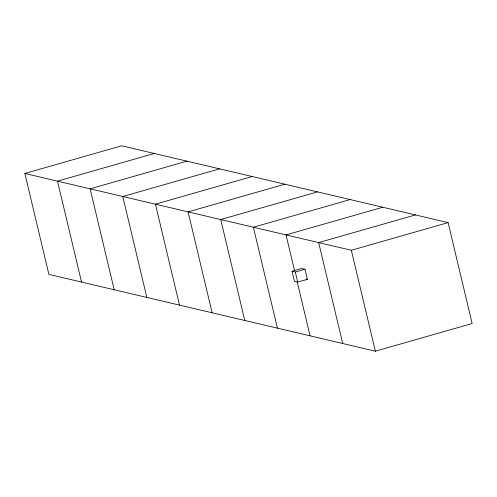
<?xml version="1.0" encoding="UTF-8"?>
<svg xmlns="http://www.w3.org/2000/svg" width="497" height="497" viewBox="0 0 497 497"><rect width="100%" height="100%" fill="white"/><g stroke="black" fill="none" stroke-linecap="round" stroke-linejoin="round"><path stroke-width="0.75" d="M24.85 173.465L121.635 145.801L448.108 222.606L472.15 323.535L375.365 351.199L48.892 274.394L24.85 173.465L351.323 250.271L448.108 222.606M154.281 153.48L57.497 181.144L81.539 282.072M186.928 161.158L90.143 188.829L114.192 289.757M219.575 168.843L122.79 196.508L146.839 297.436M252.221 176.522L155.437 204.186L179.485 305.115M284.868 184.201L188.083 211.871L212.132 312.799M317.515 191.885L220.73 219.55L244.779 320.478M350.161 199.564L253.377 227.228L277.425 328.157M382.808 207.243L286.03 234.907L294.46 270.312M415.461 214.928L318.676 242.592L342.719 343.52M292.043 271.25L301.722 268.479L304.99 269.25L307.394 279.345L297.715 282.11L294.454 281.339L292.043 271.25L295.311 272.014L304.99 269.25M306.09 279.034L307.394 279.345M351.323 250.271L375.365 351.199M295.311 272.014L297.715 282.11M297.15 281.606L310.072 335.842"/></g></svg>
